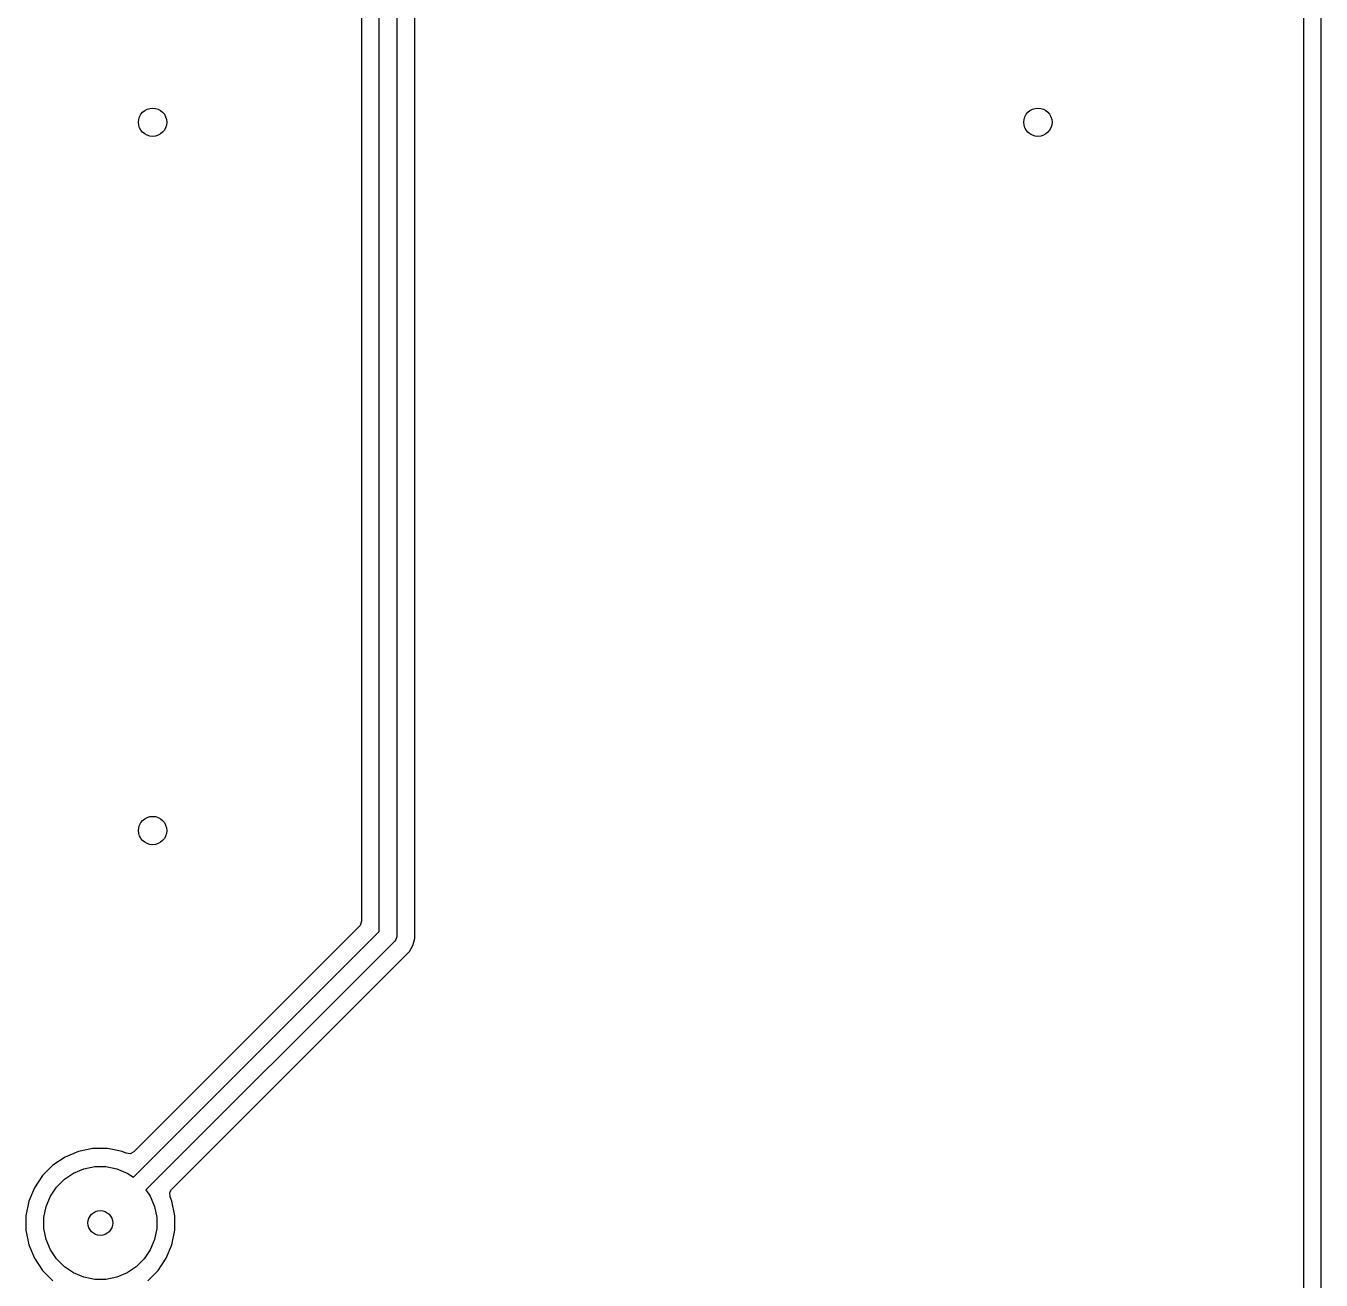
# Model space of a CAD drawing. Extents: x 0 to 130, y -140 to 0.
# Drawn here: x 13.21 to 31.5, y -76.35 to -58.64 of the extents above; entities that cross this region are included whole.
import ezdxf

# ---------------------------------------------------------------- set-up
doc = ezdxf.new("R2010")
doc.units = 0
doc.layers.add('BLACK', color=7, linetype='CONTINUOUS')

msp = doc.modelspace()

# ---------------------------------------------------------------- linework, layer by layer
at = {"layer": 'BLACK', "linetype": 'CONTINUOUS'}
for p, q in [((18.2004, -71.425024), (18.2004, -42.1906)), ((18.4504, -42.242376), (18.4504, -71.4768)), ((17.9499, -46.94497), (17.9499, -71.280254)), ((18.7009, -71.526235), (18.7009, -46.916249)), ((31.499, -130.948224), (31.499, -58.131776)), ((31.2485, -58.276545), (31.2485, -130.803454)), ((17.9499, -71.280254), (17.930993, -71.338445)), ((14.72942, -74.896003), (18.2004, -71.425024)), ((17.920904, -71.350258), (14.736692, -74.534469)), ((17.930993, -71.338445), (17.920904, -71.350258)), ((18.447998, -71.501186), (18.429334, -71.546246)), ((18.4504, -71.4768), (18.447998, -71.501186)), ((18.413788, -71.565188), (14.906196, -75.072779)), ((18.429328, -71.546251), (18.413788, -71.565188)), ((18.429334, -71.546246), (18.429328, -71.546251)), ((18.625875, -71.707362), (18.67531, -71.621738)), ((18.67531, -71.621738), (18.7009, -71.526235)), ((15.267727, -75.065508), (18.625874, -71.707363)), ((18.625874, -71.707363), (18.625875, -71.707362)), ((13.763802, -74.609858), (13.591748, -74.72482)), ((13.954981, -74.530669), (13.763802, -74.609858)), ((14.157932, -74.4903), (13.954981, -74.530669)), ((14.157935, -74.4903), (14.157932, -74.4903)), ((14.364865, -74.4903), (14.157935, -74.4903)), ((14.364867, -74.4903), (14.364865, -74.4903)), ((14.567818, -74.530669), (14.364867, -74.4903)), ((14.628804, -74.55593), (14.567818, -74.530669)), ((14.682175, -74.562246), (14.628804, -74.55593)), ((14.736692, -74.534469), (14.682175, -74.562246)), ((13.591748, -74.72482), (13.44542, -74.871148)), ((13.884283, -74.835263), (14.029172, -74.775248)), ((14.029172, -74.775248), (14.182986, -74.744652)), ((14.182986, -74.744652), (14.339814, -74.744652)), ((14.339814, -74.744652), (14.493628, -74.775248)), ((14.493628, -74.775248), (14.638517, -74.835263)), ((13.44542, -74.871148), (13.330458, -75.043202)), ((13.642992, -75.033285), (13.753885, -74.922392)), ((13.753885, -74.922392), (13.884283, -74.835263)), ((14.638517, -74.835263), (14.72942, -74.896003)), ((13.330458, -75.043202), (13.251269, -75.234381)), ((13.495848, -75.308572), (13.555863, -75.163683)), ((13.555863, -75.163683), (13.642992, -75.033285)), ((14.906196, -75.072779), (14.966937, -75.163683)), ((14.966937, -75.163683), (15.026952, -75.308572)), ((15.241468, -75.112399), (15.267727, -75.065508)), ((15.246268, -75.173394), (15.241468, -75.112399)), ((13.251269, -75.234381), (13.2109, -75.437332)), ((13.465252, -75.462386), (13.495848, -75.308572)), ((15.026952, -75.308572), (15.057548, -75.462386)), ((15.27153, -75.23438), (15.246268, -75.173394)), ((15.3119, -75.437335), (15.27153, -75.23438)), ((13.2109, -75.437332), (13.2109, -75.644267)), ((13.465252, -75.619214), (13.465252, -75.462386)), ((15.057548, -75.462386), (15.057548, -75.619214)), ((15.3119, -75.644265), (15.3119, -75.437335)), ((13.2109, -75.644267), (13.251269, -75.847218)), ((13.495848, -75.773028), (13.465252, -75.619214)), ((15.057548, -75.619214), (15.026952, -75.773028)), ((15.27153, -75.84722), (15.3119, -75.644265)), ((13.251269, -75.847218), (13.330458, -76.038397)), ((13.555863, -75.917917), (13.495848, -75.773028)), ((15.026952, -75.773028), (14.966937, -75.917917)), ((15.192341, -76.038398), (15.27153, -75.84722)), ((13.330458, -76.038397), (13.44542, -76.210451)), ((13.642992, -76.048315), (13.555863, -75.917917)), ((13.753885, -76.159208), (13.642992, -76.048315)), ((14.879808, -76.048315), (14.768915, -76.159208)), ((14.966937, -75.917917), (14.879808, -76.048315)), ((15.077377, -76.210455), (15.192341, -76.038398)), ((13.44542, -76.210451), (13.445423, -76.210455)), ((13.445423, -76.210455), (13.591745, -76.356777)), ((13.884283, -76.246337), (13.753885, -76.159208)), ((14.029172, -76.306352), (13.884283, -76.246337)), ((14.638517, -76.246337), (14.493628, -76.306352)), ((14.768915, -76.159208), (14.638517, -76.246337)), ((14.931055, -76.356777), (15.077377, -76.210455)), ((14.182986, -76.336948), (14.029172, -76.306352)), ((14.339814, -76.336948), (14.182986, -76.336948)), ((14.493628, -76.306352), (14.339814, -76.336948))]:
    msp.add_line(p, q, dxfattribs=at)
at = {"layer": 'BLACK'}
for centre, radius in [((15, -60), 0.2), ((27.5, -60), 0.2), ((15, -70), 0.2), ((14.2614, -75.5408), 0.175), ((14.2614, -75.5408), 0.175)]:
    msp.add_circle(centre, radius, dxfattribs=at)
at = {"layer": 'WHITE'}
msp.add_circle((14.2614, -75.5408), 0.175, dxfattribs=at)

doc.saveas('drawing.dxf')
